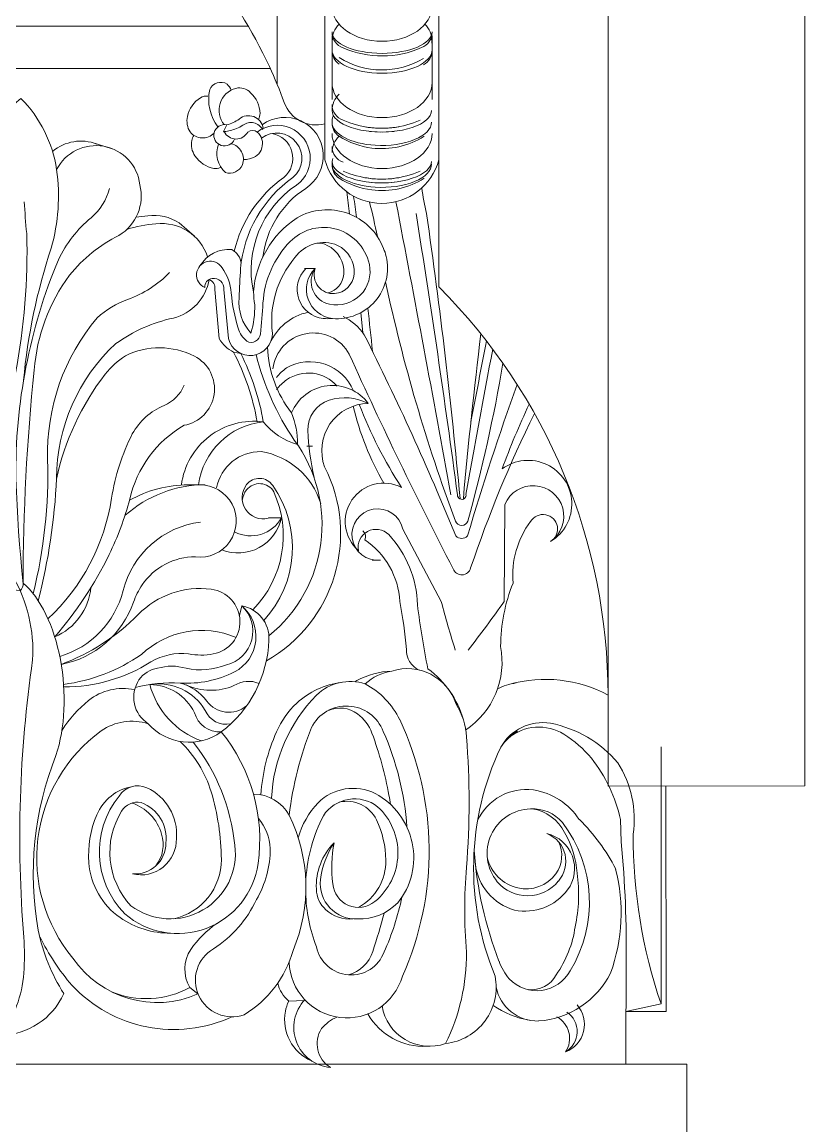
# Model space of a CAD drawing. Header units: millimetres. Extents: x 542654 to 551203, y 315718 to 321804.
# Drawn here: x 544684.2 to 544781.7, y 321024.6 to 321162.1 of the extents above; entities that cross this region are included whole.
import ezdxf

# ---------------------------------------------------------------- set-up
doc = ezdxf.new("R2010")
doc.units = ezdxf.units.MM
doc.layers.add('cad-block.com', color=250, linetype='Continuous')

msp = doc.modelspace()

# ---------------------------------------------------------------- linework, layer by layer
at = {"layer": 'cad-block.com', "color": 18, "lineweight": 15, "true_color": 0x000000}
for points in [[(544773.13, 321432.21), (544781.72, 321432.21), (544781.72, 321066.99), (544757.19, 321066.95), (544757.19, 321426.15)], [(544497.56, 321161.59), (544712.36, 321161.59)], [(544722.8, 321152.46), (544722.8, 321160.41)], [(544735.26, 321152.46), (544735.26, 321160.41)], [(544497.56, 321156.34), (544715.1, 321156.34)], [(544709.69, 321149.31), (544709.28, 321148.49)], [(544692.81, 321147.14), (544695.42, 321146.34)], [(544705.66, 321135.44), (544703.75, 321137.13), (544703.75, 321137.13)], [(544719.38, 321131.41), (544720.68, 321131.41)], [(544726.38, 321125.92), (544726.63, 321123.44)], [(544710.53, 321121.01), (544711.42, 321120.86)], [(544719.66, 321109.29), (544720.36, 321109.29)], [(544706.36, 321104.49), (544704.37, 321104.5)], [(544714.87, 321100.38), (544716.51, 321100.38)], [(544727.79, 321095.12), (544728.82, 321095.12), (544728.82, 321095.12), (544728.82, 321095.12), (544728.82, 321095.12)], [(544711.55, 321089.42), (544711.26, 321088.23)], [(544763.79, 321071.85), (544763.79, 321039.85)], [(544759.42, 321032.35), (544759.42, 321038.89), (544764.44, 321038.89), (544764.38, 321066.96)], [(544705.08, 321041.89), (544706.1, 321041.09)], [(544717.4, 321040.2), (544719.34, 321040.28)], [(544759.42, 321038.88), (544759.42, 321032.35)], [(544497.56, 321032.35), (544767.01, 321032.35), (544767.01, 321017.38), (544497.56, 321017.38)]]:
    msp.add_lwpolyline(points, dxfattribs=at)
for points in [[(544721.92, 321389.74), (544721.92, 321144.96, 0.765936), (544736.11, 321144.96), (544736.11, 321397.05)], [(544681.87, 321182.36), (544681.87, 321366.3, -0.820864), (544715.95, 321366.3), (544715.95, 321154.38)], [(544661.18, 321183.46, 0.874655), (544675.35, 321185.39, -1.163134), (544675.35, 321185.39, 0.274733), (544683.58, 321182.54, 0.223375), (544683.58, 321182.54, -0.265205), (544696.59, 321179.94, -0.114043), (544715, 321156.57, -0.018606), (544716.85, 321152.09, 0.388918), (544721.92, 321149.45, -0.149469)], [(544722.8, 321159.81, -0.204052), (544723.69, 321161.84, -1.230716)], [(544735.26, 321159.81, 0.204052), (544734.37, 321161.84, 1.230716)], [(544722.8, 321160.84, 0.329104), (544724.2, 321158.9, 1.230716)], [(544735.26, 321160.84, -0.315411), (544733.96, 321158.93, -1.230716)], [(544724.2, 321158.9, 0.209639), (544733.96, 321158.93, 6.055652)], [(544722.8, 321158.6, 0.255078), (544723.7, 321156.89, 1.230716)], [(544723.7, 321157.69, 0.283645), (544734.2, 321157.6, 6.055652)], [(544735.26, 321158.6, -0.278993), (544734.2, 321156.8, -1.230716)], [(544710.23, 321153.64, 0.123858), (544709.72, 321154.39, 0.542119), (544709.72, 321154.39, 0.461689), (544707.56, 321153.7, 0.216729), (544708.58, 321149.05)], [(544709.37, 321149.34, -0.549679), (544710.81, 321153.86, -0.27418), (544712.65, 321153.32, -0.199595), (544713.84, 321150.74, -0.113338), (544713.62, 321150, -785794.277615)], [(544687.81, 321133.98, 0.10721), (544688.48, 321143.74, 0.160835), (544684.05, 321152.6, 0.035314), (544679.93, 321148.66, -1.723862)], [(544708.11, 321148.28, -0.442894), (544705.12, 321148.43, -0.194733), (544704.79, 321150.36, -0.199595), (544706.42, 321152.7, -0.170967), (544707.32, 321152.9, -785794.277615)], [(544722.8, 321151.1, -0.204052), (544723.69, 321153.13, -1.230716)], [(544722.8, 321151.84, 0.329104), (544724.2, 321149.9, 1.230716)], [(544709.28, 321148.49, 0.414698), (544709.37, 321148.47, 0.054351), (544710.89, 321148.86, 0.055485), (544711.69, 321149.26, -0.474328), (544714.17, 321148.69, 0.582288)], [(544711.22, 321150.04, -0.107457), (544709.69, 321149.31, -1442348.621307)], [(544714.23, 321148.89, 0.579771), (544711.22, 321150.04)], [(544713.01, 321128.52, 0.089113), (544713.01, 321128.52, -0.30739), (544718.39, 321141.82, 1.011924), (544713.49, 321148.42)], [(544714.19, 321132.88, 0.089113), (544714.19, 321132.88, -0.219839), (544719.52, 321141.41, 1.029627), (544714.1, 321149.33)], [(544722.8, 321149.59, 0.255078), (544723.7, 321147.89, 1.230716)], [(544724.2, 321149.9, 0.1464), (544731.11, 321149.07, 0.1464)], [(544733.79, 321149.9, -0.1464), (544726.88, 321149.07, -0.1464)], [(544705.6, 321148.01, 0.117216), (544705.32, 321147.38, 0.194733), (544705.72, 321145.46, 0.199595), (544708.09, 321143.89, 0.126168), (544708.88, 321144)], [(544713.49, 321148.42, 0.308789), (544712.31, 321148.42, -0.608971), (544709.37, 321148.47)], [(544710.62, 321133.59, -0.182775), (544716.8, 321142.76, 0.633904), (544715.34, 321148.24)], [(544711.4, 321131.41, -0.21965), (544717.93, 321142.76, 0.974736), (544714.01, 321147.65)], [(544711.75, 321145.02, 0.124072), (544712.5, 321145.09, 0.638054), (544713.49, 321148.42, 0.04474), (544713.49, 321148.42, 0.04474)], [(544722.8, 321145.87, -0.204052), (544723.69, 321147.9, -1.230716)], [(544723.7, 321147.89, 0.10847), (544727.74, 321146.43, 6.055652)], [(544734.29, 321147.89, -0.173771), (544727.74, 321146.43, -6.055652)], [(544693.5, 321146.93, 0.272681), (544687.98, 321146)], [(544690.09, 321130.6, -0.106196), (544696.25, 321135.55, 0.330214), (544698.86, 321141.86, 0.740794), (544688.48, 321143.74, 3.163728)], [(544710.24, 321146.97, -0.449595), (544711.63, 321144.35, -0.38723), (544709.52, 321143.38, -0.886133), (544709.52, 321143.38, -0.313382), (544708.66, 321146.91, -785794.277615)], [(544722.8, 321146.62, 0.329104), (544724.2, 321144.67, 1.230716)], [(544722.8, 321144.37, 0.255078), (544723.7, 321142.66, 1.230716)], [(544736.11, 321144.96), (544736.11, 321131.34), (544736.11, 321129.13, -0.198608), (544757.19, 321078.31, -15.33169)], [(544723.7, 321142.66, 0.10847), (544727.74, 321141.21, 6.055652)], [(544724.2, 321143.56, 0.1464), (544731.11, 321142.73, 0.1464)], [(544733.79, 321143.56, -0.1464), (544726.88, 321142.73, -0.1464)], [(544734.29, 321142.66, -0.173771), (544727.74, 321141.21, -6.055652)], [(544688.71, 321132.52, -0.10725), (544692.78, 321137.75, 0.155827), (544695.08, 321141.37, 6.833505)], [(544724.99, 321138.21, 0.001326), (544724.64, 321140.97)], [(544734, 321141.47, 0.039144), (544734.58, 321138.27)], [(544684.33, 321092.13, -0.032939), (544683.35, 321118.41, 0.056907), (544684.76, 321135.78, -0.007846), (544684.45, 321139.75, 0.009538)], [(544725.85, 321137.8, 0.001228), (544725.49, 321140.43)], [(544728.45, 321135.4, 0.011135), (544727.48, 321139.68)], [(544737.62, 321103.23, 0.002589), (544730.76, 321139.73, 0.002589)], [(544718.45, 321137.74, -0.459898), (544729.22, 321133.93, -0.041388), (544729.54, 321132.94, -0.041388)], [(544738.43, 321103.23, 0.006584), (544733.27, 321138.27), (544733.27, 321138.27)], [(544738.75, 321102.79, 0.012721), (544734.58, 321138.27), (544734.58, 321138.27)], [(544697.24, 321136.3, -0.059979), (544700.86, 321136.98, -0.36159), (544707.3, 321132.86, -0.36159)], [(544698.38, 321137.81, -0.02415), (544699.86, 321137.98, -0.171499), (544703.75, 321137.13)], [(544713.01, 321128.52, -0.231049), (544718.45, 321137.74)], [(544720.68, 321131.41, 0.529558), (544722.49, 321126.97, 0.542328), (544727.45, 321131.93, 0.296741), (544722.96, 321136.42, 0.256079), (544717.6, 321134.8, 0.181484), (544714.2, 321127.13, -0.011463), (544713.88, 321123.27, -0.529397), (544712.19, 321122.36, -0.287354), (544712.19, 321122.36, 0.172993)], [(544715.38, 321123.38, -0.21172), (544718.18, 321132.78, -0.354921), (544723.5, 321134.31, -0.3067), (544725.55, 321130.73, -0.370824), (544723.12, 321128.3, -0.534157), (544720.68, 321131.41, -8.530922)], [(544720.96, 321134.58, -0.21172), (544720.96, 321134.58, -0.139064), (544722.21, 321134.31, -0.3067), (544724.26, 321130.73, -0.319594), (544722.3, 321128.38, -0.534157), (544722.3, 321128.38, -8.530922)], [(544684.36, 321117.47, -0.055702), (544687.81, 321133.98, 0.381708)], [(544706.35, 321131.74, -0.243152), (544706.35, 321131.74, -0.293221), (544710.3, 321133.78, -0.276192), (544711.47, 321132.03, -0.231265)], [(544729.54, 321132.94, -0.511766), (544722.86, 321125.2, -0.629067), (544720.68, 321131.41)], [(544683.41, 321105.26, -0.102031), (544688.71, 321132.52, 7259.273525)], [(544706.95, 321129.05, -1.365028), (544709.1, 321131.51, -0.139299), (544710.25, 321128.39, 0.056208), (544711.11, 321123.98, 0.144052), (544712.19, 321122.36, 0.231379)], [(544711.4, 321131.41, -0.000261), (544711.22, 321127.78, 0.207649), (544712.68, 321123.39, 0.085267), (544713.17, 321126.92, -0.014662), (544713.01, 321128.52, -0.034849)], [(544722.86, 321125.2, -0.038189), (544721.71, 321125.2, -0.629067), (544719.53, 321131.41)], [(544685.7, 321118.78, -0.140226), (544690.09, 321130.6, 4.106642)], [(544693.53, 321125.3, -0.095175), (544697.34, 321127.57, 0.111555), (544702.56, 321130.92, 5.93753)], [(544707.49, 321130.06, -0.298802), (544703.03, 321125.25, 0.102903), (544695.86, 321122.07)], [(544715.38, 321123.38, -0.882595), (544709.89, 321122.69, 0), (544709.34, 321128.83, 0.486696), (544707.87, 321130.17, 0.415656), (544706.95, 321129.05, -1.136714)], [(544710.53, 321121.01, -0.150656), (544708.76, 321122.69, 0), (544708.21, 321128.83, 0.341865), (544707.49, 321130.04, 0.415656), (544707.49, 321130.04, -1.136714)], [(544738.19, 321099.97, -0.036692), (544729.47, 321129.75, -0.036692)], [(544719.83, 321125.98, 0.242255), (544715.05, 321122.07)], [(544727.85, 321121.11, 0.002504), (544727.26, 321126.49, 0.002634)], [(544685.57, 321090.92, 0.067942), (544687.37, 321107.62, -0.18379), (544693.53, 321125.3, -2.74434)], [(544738.22, 321098.12, 0.019751), (544726.82, 321123.17, 0.131394), (544724.18, 321125.45, 0.131394)], [(544715.44, 321118.93, -0.729708), (544724.95, 321120.75, 0.013569), (544737.89, 321094.04)], [(544739.16, 321102.79, -0.007328), (544741.34, 321123.29, -0.007328)], [(544686.19, 321090.05, 0.051493), (544688.48, 321105.27, -0.20904), (544695.86, 321122.07, -0.155737)], [(544740.1, 321112.36, -0.00049), (544742.05, 321122.4, -0.00049)], [(544697.06, 321120.55, 0.087382), (544694.55, 321118.27, 0.111582), (544688.47, 321105.21, 0.111582)], [(544697.06, 321120.55, -0.237404), (544705.65, 321120.51, -0.720678), (544704.36, 321111.9, 1.347756)], [(544713.46, 321112.33, 0.08037), (544710.53, 321121.01, -3.182596)], [(544714.24, 321112.33, 0.076166), (544711.42, 321120.86, -3.182596)], [(544714.93, 321085.69, 0.027462), (544714.93, 321085.69), (544714.93, 321085.69, 0.401771), (544718.1, 321110.06, -0.088107), (544713.35, 321120.7, -0.088107)], [(544714.77, 321121.65, 0.157589), (544717.75, 321113.45, -2.102585)], [(544739.48, 321103.28, -0.003616), (544742.83, 321121.38, -0.003616)], [(544725.46, 321116.21, 0.451401), (544717.14, 321119.05, 0.071092), (544715.89, 321117.86, 0.33448)], [(544739.72, 321099.97, 0.024868), (544744.1, 321119.63, 0.024868)], [(544685.7, 321118.78, 0.025973), (544684.32, 321092.25), (544684.32, 321092.25)], [(544723.44, 321116.78, 0.385), (544717.14, 321117.55, 0.071092), (544715.89, 321116.36, 0.33448)], [(544697.92, 321110.83, -0.166163), (544701.89, 321114.38, 0.195185), (544704.39, 321116.88, 6.012753)], [(544717.75, 321113.45, -0.581674), (544727.32, 321114.62, -0.725274)], [(544739.69, 321098.12, -0.015432), (544745.87, 321117, -0.015432)], [(544720.59, 321105.41, -0.053131), (544719.78, 321111.26, -0.33383), (544722.44, 321115.01, -0.200886), (544727.32, 321114.62, -3.125388)], [(544714.24, 321112.33, 0.157797), (544718.49, 321109.53, 0.10138), (544717.75, 321113.45, 3.471521)], [(544727.32, 321114.62, 0.518783), (544721.88, 321106.71, 0.740798)], [(544725.43, 321114.28, 0.072203), (544729.25, 321104.69)], [(544726.2, 321114.5, 0.052299), (544731.46, 321104.16)], [(544747.36, 321114.55, 0.019993), (544743.99, 321106.46)], [(544714.24, 321112.33, 0.414473), (544704.04, 321104.48, 0.423693)], [(544714.24, 321112.33, 0.345344), (544706.16, 321104.48, 0.414412)], [(544748.03, 321113.37, 0.034131), (544740.07, 321094.13)], [(544687.41, 321087.78, 0.167265), (544695.34, 321102.81, -0.079104), (544697.92, 321110.83, 10.717964)], [(544697.6, 321102.7, 0.031281), (544697.6, 321102.7, -0.208341), (544704.36, 321111.9, -0.208341)], [(544721.39, 321102.17, 0.285721), (544713.96, 321108.63, 0.360712), (544708.41, 321104.12, 0.360712)], [(544714.62, 321082.56, 0.034039), (544714.62, 321082.56, 0.401946), (544721.88, 321106.71, 0.5535), (544721.88, 321106.71)], [(544743.99, 321106.46, -0.022122), (544743.99, 321106.46, -1.054172), (544750.01, 321097.42, 1.28214), (544747.54, 321099.92, 0.182518), (544745.35, 321092.26)], [(544715.42, 321104.39, 0.515214), (544712.15, 321104.51, 0.709758), (544714.86, 321100.32, 0.570817)], [(544705.81, 321095.51, 1.066013), (544706.33, 321104.49, 5.01846)], [(544715.55, 321103.61, 0.530208), (544712.15, 321103.85, 0.134645), (544711.61, 321102.55, 0.570817)], [(544714.3, 321087.59, 0.353627), (544715.42, 321104.39)], [(544731.46, 321104.16, 0.022122), (544731.46, 321104.16, 0.886259), (544726.09, 321096.28, -0.738782), (544729.86, 321098.29, -0.1826), (544733.44, 321089.54)], [(544750.01, 321097.42, 1.337696), (544744.34, 321102.05, 0), (544744.26, 321089.96, 0.345817)], [(544697.6, 321102.7, -0.05008), (544695.03, 321095.79, -0.06423), (544688.25, 321085.55, 0.097252)], [(544712.92, 321088.91, 0.034039), (544712.92, 321088.91, 0.312419), (544715.51, 321103.7, 0.5535), (544715.51, 321103.7)], [(544739.49, 321103.34, -1.146163), (544738.43, 321103.23, -3.805328)], [(544728.82, 321095.12, -2.246007), (544731.61, 321098.97, 0), (544736.41, 321089.96, -0.345817)], [(544688.88, 321083.12, 0.266147), (544696.77, 321091.31, -0.308533), (544706.4, 321099.85, 15.726434)], [(544709.08, 321096.39, 0.461618), (544716.52, 321100.38)], [(544710.66, 321098.63, 0.405864), (544716.51, 321100.38)], [(544739.72, 321099.97, -0.727286), (544738.19, 321099.97, -15.01189)], [(544726.64, 321098.74, -0.384974), (544726.88, 321097.62, -0.238793), (544731.24, 321089.96)], [(544739.69, 321098.12, -0.417675), (544738.22, 321098.12, 0.325349)], [(544681.49, 321035.93, 0.144462), (544684.4, 321043.68, 0.036311), (544684.4, 321048.15, -0.056388), (544685.5, 321082.69, 0.00893), (544685.5, 321082.69, 0.146695), (544683.01, 321093.15, 2.966604)], [(544740.07, 321094.13, -0.742268), (544737.89, 321094.04, 443.735523)], [(544680.24, 321092.3, 0.073091), (544683.95, 321091.3, 0.239093), (544684.32, 321092.25, -0.002105), (544684.32, 321092.25, -0.035728), (544684.32, 321092.25, 11.056755)], [(544692.77, 321091.7, -0.276004), (544688.25, 321085.55)], [(544699.16, 321092.02, 0.068029), (544698.07, 321089.88, -0.269661), (544689.06, 321082.13, -1.793084)], [(544689.38, 321079.33, 0.143683), (544700.23, 321082.43, -0.16372), (544704.94, 321083.44, 0.093637), (544707.99, 321083.42, 0.857179), (544707.76, 321091.48), (544707.76, 321091.48, 0.236212), (544698.66, 321088.34, -0.1101), (544689.06, 321082.13)], [(544745.35, 321092.26, 0.092008), (544743.8, 321084.37, -0.301371), (544739.45, 321073.95, -96.939635)], [(544711.55, 321089.42, -0.533362), (544710.65, 321081.19, -0.13189), (544703.89, 321079.8, 0.071598), (544698.28, 321079.25, 1.541494)], [(544709, 321073.71, 0.084135), (544709, 321073.71, 0.2251), (544714.94, 321085.16, 0.378896), (544711.55, 321089.42, -0.59869), (544709.64, 321082.07, -0.150676), (544704.61, 321081.64, 0.151464), (544701.07, 321081.64, 0.214438), (544698.75, 321080.2)], [(544731.24, 321089.96, -0.026908), (544732.07, 321084, 0.378377), (544732.07, 321084, 96.939635)], [(544733.44, 321089.54, 0.018994), (544734.74, 321081.58, -0.166536), (544739.16, 321075.23, 96.939635)], [(544736.41, 321089.96, 0.01179), (544738.16, 321083.89, -25.391163), (544738.16, 321083.89, -3.492006)], [(544744.26, 321089.96, -0.009847), (544739.75, 321083.89, 25.391163), (544739.75, 321083.89, 3.492006)], [(544689.36, 321079.63, 0.117237), (544699.05, 321083.35, -0.298603), (544710.84, 321085.48)], [(544733.65, 321081.42, -0.302315), (544732.07, 321084, 134.157073)], [(544730.24, 321081.29, 0.112496), (544725.89, 321080.11, 0.028689), (544725.67, 321079.97, -1.904773)], [(544730.24, 321081.29, 0.142353), (544726.93, 321079.71, 2.62619)], [(544738.25, 321077.19, 0.41344), (544730.24, 321081.29, 1.636938)], [(544689.16, 321073.94, -0.078143), (544692.48, 321077.63), (544692.48, 321077.63, -0.22875), (544698.19, 321078.95)], [(544698.75, 321080.2, 0.421558), (544699.91, 321074.73, 0.14578)], [(544707, 321076.4, 0.309317), (544700.11, 321079.61, 6.599534)], [(544706.52, 321072.6, -0.246044), (544700.11, 321079.61, -5.231502)], [(544709, 321073.71, -0.351713), (544705.66, 321076.11, 0.285039), (544700.11, 321079.61, 57.748043)], [(544712.15, 321076.96, -0.434127), (544707.19, 321077.56, 0.169184), (544703.89, 321079.8, 0.011054)], [(544713.72, 321079.75, 0.247402), (544710.58, 321079.48, -0.208665), (544704.61, 321079.56, 8.862265)], [(544723.95, 321079.89, 0.154788), (544718.42, 321077.31, 0.107963), (544715.89, 321073.72, 0.089584), (544713.94, 321065.9, 2.17136)], [(544731.23, 321075.24, 0.156745), (544726.93, 321079.71, 1.99593)], [(544743.42, 321079.08, -0.085561), (544745.74, 321079.81, -1.117027)], [(544744.96, 321079.66, -0.192082), (544757.19, 321078.31, -1.350051)], [(544715.26, 321065.45, -0.184481), (544720.87, 321078.3)], [(544710.19, 321074.74, -0.362805), (544707, 321076.4, 1.295273)], [(544730.08, 321064.69, 0.008639), (544729.89, 321065.82, 0.04176), (544727.78, 321073.57, 0.148208), (544725.98, 321075.97, 0.262427), (544722.35, 321076.4)], [(544739.54, 321073.1, 0.13038), (544738.25, 321077.19, 0.481549)], [(544690.52, 321045.55), (544690.52, 321045.55, -0.432861), (544694.03, 321073.84), (544694.03, 321073.84, -0.233459), (544699.91, 321074.73, -0.181335)], [(544709, 321073.71, -0.208807), (544713.59, 321057.32), (544713.59, 321057.32, -0.594445), (544696.97, 321051.07), (544696.97, 321051.07, -0.382065), (544696.28, 321065.72, -0.375358), (544699.72, 321066.76, -0.0695), (544699.72, 321066.76, -0.317906), (544703.41, 321060.46, -0.496494), (544697.94, 321056.04)], [(544709, 321073.71, -0.385333), (544699.91, 321074.73, 2.094912)], [(544717.46, 321063.34, -0.063613), (544720.23, 321074.26)], [(544758.41, 321069.86, 0.171669), (544750.01, 321074.8, 0.31815), (544743.82, 321071.8, 1.347009)], [(544745.89, 321073.83, 0.098659), (544743.82, 321071.8)], [(544755.11, 321070.44, 0.08197), (544751.7, 321073.43, 0.325183), (544744.76, 321072.92, 1.087577)], [(544705.52, 321072.45, -0.141473), (544710.69, 321059.61), (544710.69, 321059.61, -0.664156), (544697.75, 321052.07), (544697.75, 321052.07, -0.339835), (544696.59, 321063.85, -0.323788), (544699.02, 321064.91, -0.0695), (544699.02, 321064.91, -0.347419), (544702.11, 321059.87, -0.437695), (544697.94, 321056.04)], [(544703.08, 321050.45, 0.354768), (544709.01, 321057.84, 0.072214), (544707.74, 321066.25, 0.12893), (544703.88, 321072.53, 0.231429)], [(544736.94, 321034.91, 0.118018), (544739.55, 321046.29, -0.041155), (544739.55, 321056.85, 0.041721), (544739.54, 321073.1, 12.046123)], [(544743.82, 321071.8, 0.212061), (544743.12, 321043.3, -0.439896), (544736.94, 321034.91)], [(544688.41, 321070.78, 0.141182), (544686.21, 321049.01, 0.094091), (544689.39, 321041.12, -0.288639), (544681.49, 321035.93, -0.191732)], [(544755.11, 321070.44, -0.114006), (544758.75, 321062.8), (544758.84, 321060.04, -0.026099), (544759.45, 321044.75, -0.001642), (544759.42, 321038.89), (544763.79, 321039.85)], [(544760.33, 321061, 0.177943), (544758.41, 321069.86, 0.177943)], [(544697.97, 321066.93, 0.25583), (544693.49, 321063.39, 0.119239), (544692.51, 321057.42, 0.225387), (544696.4, 321050.6, 0.155258), (544702.68, 321048.65, -2449053.141301)], [(544721.06, 321064.9, -0.321703), (544728.19, 321066.03, -0.986375)], [(544713.02, 321065.96, -0.274642), (544717.46, 321063.34, -0.217521), (544717.95, 321046.51)], [(544721.72, 321063.27, -0.436353), (544728.48, 321064.4, -3.0801)], [(544753.61, 321062.79, 0.209926), (544747.89, 321066.49, 3.939568)], [(544700.86, 321057.04, 0.246481), (544701.56, 321060.99, 0.254861), (544697.85, 321064.86, 5.104743)], [(544718.59, 321060.54, -0.121343), (544721.06, 321064.9)], [(544726.09, 321051.86, 0.279973), (544729.51, 321057.76, 0.104047), (544728.35, 321062.77, 0.347374), (544723.71, 321064.97, 0.607493)], [(544751.51, 321062.42, 0.238791), (544747.52, 321064.13, 6.80133)], [(544747.74, 321064.14, -0.240883), (544751.77, 321061.2, -4.829661)], [(544715.11, 321059.2, 0.162029), (544713.62, 321062.95, -1.099539), (544713.62, 321062.95, -1.382577)], [(544719.55, 321055.45, -0.103004), (544721.72, 321063.27)], [(544747.24, 321041.64, 0.318574), (544750.71, 321043.46, 0.119708), (544753.09, 321049.46, 0.090902), (544753.33, 321056.12, 0.116357), (544751.77, 321061.2, 0.116859)], [(544723.07, 321059.92, 0.211335), (544720.85, 321054.14, 0.213576), (544722.03, 321051.58, 0.21655), (544725.4, 321050.43, -0.961113)], [(544725.98, 321050.42, -0.461719), (544721.36, 321055.32, -0.115634), (544723.07, 321059.92, -20.065313)], [(544751, 321060.06, -0.285293), (544750.67, 321056.03, -0.296691), (544745.96, 321054.28, -0.291653), (544742.14, 321058.13, -6.417385)], [(544760.33, 321061, 0.083402), (544763.79, 321039.85, -1.397208)], [(544711.84, 321038.5, -0.908491), (544708.02, 321046.71, 0.143613), (544713.38, 321052.83), (544713.38, 321052.83, 0.132544), (544715.11, 321059.2, 0.15188)], [(544748.53, 321037.72, 0.266139), (544757.5, 321043.69, 0.151044), (544758.13, 321056.64, 4.474815)], [(544731.51, 321053.15, -0.054818), (544729.29, 321046.31), (544729.29, 321046.31, -0.752427), (544720.87, 321046.95), (544720.87, 321046.95, -0.086815), (544719.52, 321053.68, -0.086815)], [(544724.84, 321043.46, 0.253098), (544727.88, 321046.37, 0.01242), (544729.3, 321051.16)], [(544695.31, 321041.36, 0.226562), (544705.08, 321041.89, -0.282605), (544705.19, 321046.64, -0.083777), (544708.43, 321049.85, -0.075772)], [(544690.4, 321042.16, -0.062528), (544686.39, 321048.21, 0.967955)], [(544717.95, 321046.51, -0.192101), (544711.84, 321038.5, 2.094912)], [(544690.52, 321045.55, 0.361247), (544706.1, 321041.09, 0.274088)], [(544744.88, 321042.96, 0.510554), (544752.47, 321043.97, -0.596667)], [(544690.4, 321042.16, 0.322977), (544710.32, 321038.24, 0.272634)], [(544720.24, 321032.76, -0.351268), (544716.99, 321038.92, -0.060737), (544717.4, 321040.2, -0.162893), (544716.03, 321042.43, 1399.089496)], [(544723.41, 321038.21, 0.101009), (544721.48, 321036.78, 0.410571), (544722.6, 321031.92, -0.627937), (544719.42, 321040.35, -1.541012)], [(544729.05, 321039.6, -51.364145), (544729.05, 321039.6, 0.469787), (544736.94, 321034.91, 1.226798)], [(544747.41, 321037.82, -0.11263), (544742.88, 321039.66, 0.318197)], [(544752.05, 321038.83, -0.130764), (544752.05, 321038.83, -0.553254), (544751.9, 321033.86, 0.515467), (544753.34, 321039.73, 1.541012)], [(544734.63, 321034.57, -0.287042), (544727.28, 321038.6, 239.0764)], [(544751.9, 321033.86, 0.438192), (544750.81, 321038.24, -4.127219)]]:
    msp.add_lwpolyline(points, format="xyb", dxfattribs=at)
for centre, radius, start, end in [((544709.41, 321148.01), 1.33, 78.0371, 339.0173), ((544707.08, 321089.31), 15.19, 90.3176, 131.4518), ((544704.99, 321089.31), 15.19, 90.3176, 119.2422), ((544705.68, 321087.65), 7.86, 89.082, 146.178), ((544725.09, 321073.91), 6.09, 72.3979, 133.8482), ((544724.6, 321072.03), 4.91, 20.9827, 153.0093), ((544696.7, 321058.91), 38.2, 335.8767, 25.315), ((544696.42, 321059.36), 35.8, 4.0443, 23.7597), ((544723.97, 321058.07), 9.01, 321.2546, 62.0627), ((544746.99, 321059.89), 6.66, 82.3059, 155.2842), ((544723.19, 321058.65), 7.82, 309.1741, 47.3933), ((544747.66, 321058.59), 5.54, 91.3789, 219.6473), ((544737.18, 321045.99), 23.51, 26.9394, 45.6391), ((544738.52, 321052.5), 16.35, 328.5267, 37.3816), ((544737.52, 321056.9), 14.76, 168.1951, 188.2253), ((544748.21, 321057.6), 3.72, 318.496, 68.3655), ((544748.53, 321056.69), 4.49, 323.8222, 76.4761), ((544788.12, 321062.41), 47.74, 184.1649, 201.1713), ((544747.39, 321058.03), 6.77, 186.3497, 254.0697), ((544726.09, 321055.05), 3.19, 184.6558, 309.6016), ((544747.16, 321058.22), 4.92, 219.9839, 321.1625), ((544743.39, 321055.05), 0.000224, 294.1619, 310.0646), ((544746.83, 321058.05), 6.66, 258.7398, 323.0208), ((544726.2, 321057.12), 6.7, 268.1578, 315.6399), ((544728.13, 321052.59), 0.000224, 229.9354, 245.8381), ((544730.99, 321052.43), 0.00027, 229.9354, 245.8381), ((544745.53, 321051.51), 0.00027, 294.1619, 310.0646), ((544724.65, 321045.3), 7.2, 182.0353, 343.8455), ((544744.09, 321050.47), 27.18, 191.4968, 191.5056), ((544750.47, 321047.65), 7.3, 199.8869, 220.0318), ((544748.4, 321042.96), 5.25, 191.2383, 271.3421)]:
    msp.add_arc(centre, radius, start, end, dxfattribs=at)
for centre, major_axis, ratio, start_param, end_param in [((544729.03, 321164.09), (6.23, 0), 0.700831, 3.141593, 6.283185), ((544729.03, 321154.58), (6.23, 0), 0.700831, 3.141593, 6.283185), ((544728.96, 321151.1), (6.23, 0), 0.430137, 4.467777, 6.283185), ((544728.96, 321149.65), (-6.23, 0), 0.466244, 1.447393, 3.143075), ((544729.03, 321148.24), (6.23, 0), 0.700831, 3.141593, 6.283185), ((544728.96, 321144.77), (6.23, 0), 0.430137, 4.467777, 6.283185), ((544728.96, 321144.43), (-6.23, 0), 0.466244, 1.447393, 3.143075)]:
    msp.add_ellipse(centre, major_axis=major_axis, ratio=ratio, start_param=start_param, end_param=end_param, dxfattribs=at)
at = {"layer": 'cad-block.com', "color": 18, "lineweight": 15, "true_color": 0x000000, "extrusion": (0, 0, -1)}
for centre, major_axis, ratio, start_param, end_param in [((544729.03, 321160.9), (-6.23, 0), 0.430137, 3.141593, 6.283185), ((544729.03, 321159.36), (6.23, 0), 0.687615, 3.141593, 3.332074), ((544729.03, 321159.36), (1.49, -7.78), 0.780976, -1.528988, -1.422133), ((544729.03, 321158.66), (-6.23, 0), 0.466865, 3.141593, 6.283185), ((544729.03, 321151.1), (-6.23, 0), 0.430137, 4.467777, 6.283185), ((544729.03, 321149.56), (6.23, 0), 0.687615, 3.141593, 3.332074), ((544729.03, 321149.65), (-6.23, 0), 0.466865, 4.847432, 6.283185), ((544729.03, 321144.33), (6.23, 0), 0.687615, 3.141593, 3.332074), ((544729.03, 321144.77), (-6.23, 0), 0.430137, 4.467777, 6.283185), ((544729.03, 321144.43), (-6.23, 0), 0.466865, 4.847432, 6.283185), ((544681.89, 321079.38), (-1.24, 14.27), 0.521284, 0.49456, 2.262427)]:
    msp.add_ellipse(centre, major_axis=major_axis, ratio=ratio, start_param=start_param, end_param=end_param, dxfattribs=at)

doc.saveas('drawing.dxf')
